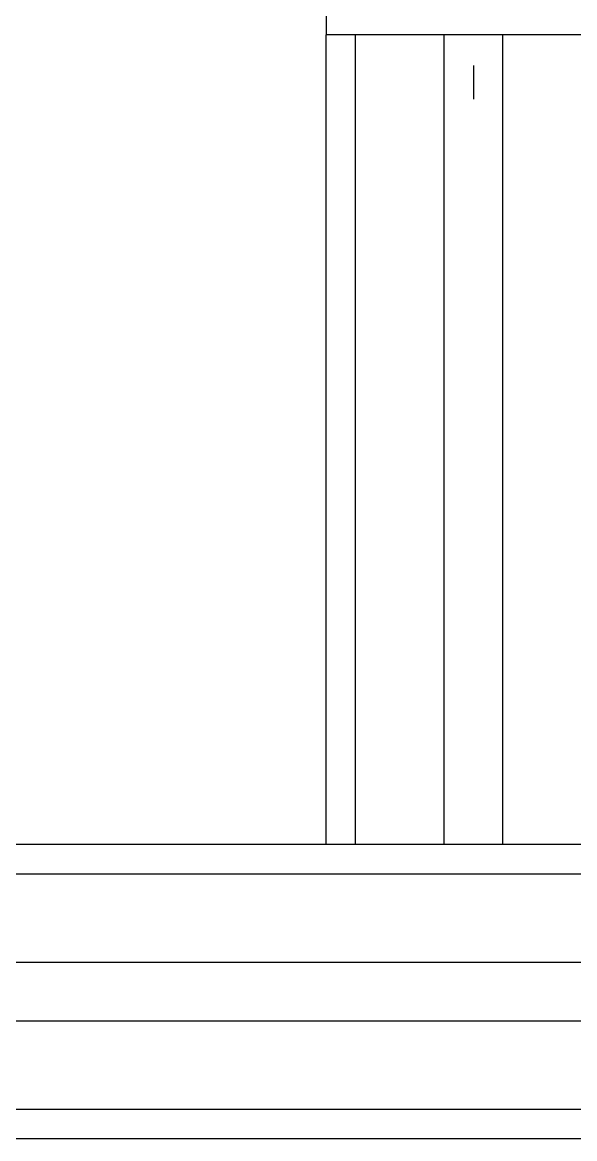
# Model space of a CAD drawing. Header units: millimetres. Extents: x 1269 to 5832, y 527 to 3540.
# Drawn here: x 4961.6 to 5036.6, y 1000.8 to 1152.5 of the extents above; entities that cross this region are included whole.
import ezdxf

# ---------------------------------------------------------------- set-up
doc = ezdxf.new("R2010")
doc.units = ezdxf.units.MM
doc.linetypes.add('phl_thick', pattern=[0])
doc.layers.add('projection', color=7, linetype='Continuous')

msp = doc.modelspace()

# ---------------------------------------------------------------- linework, layer by layer
for p, q in [((5002.867, 1190.789), (5002.867, 1150.789)), ((5057.367, 1150.789), (5002.867, 1150.789)), ((5022.867, 1146.64), (5022.867, 1142.046)), ((4953.086, 1036.789), (5047.626, 1036.789)), ((5048.62, 1000.789), (4898.819, 1000.789))]:
    msp.add_line(p, q)
at = {"layer": 'projection', "color": 7, "linetype": 'phl_thick'}
for p, q in [((5002.867, 1040.856), (5002.867, 1150.789)), ((5006.867, 1040.856), (5006.867, 1150.789)), ((5018.867, 1040.856), (5018.867, 1150.789)), ((5026.867, 1040.856), (5026.867, 1150.789)), ((4898.819, 1040.789), (5047.626, 1040.789)), ((4953.172, 1024.789), (5048.674, 1024.789)), ((4953.237, 1016.789), (5048.62, 1016.789)), ((4953.343, 1004.789), (5048.62, 1004.789))]:
    msp.add_line(p, q, dxfattribs=at)

doc.saveas('drawing.dxf')
